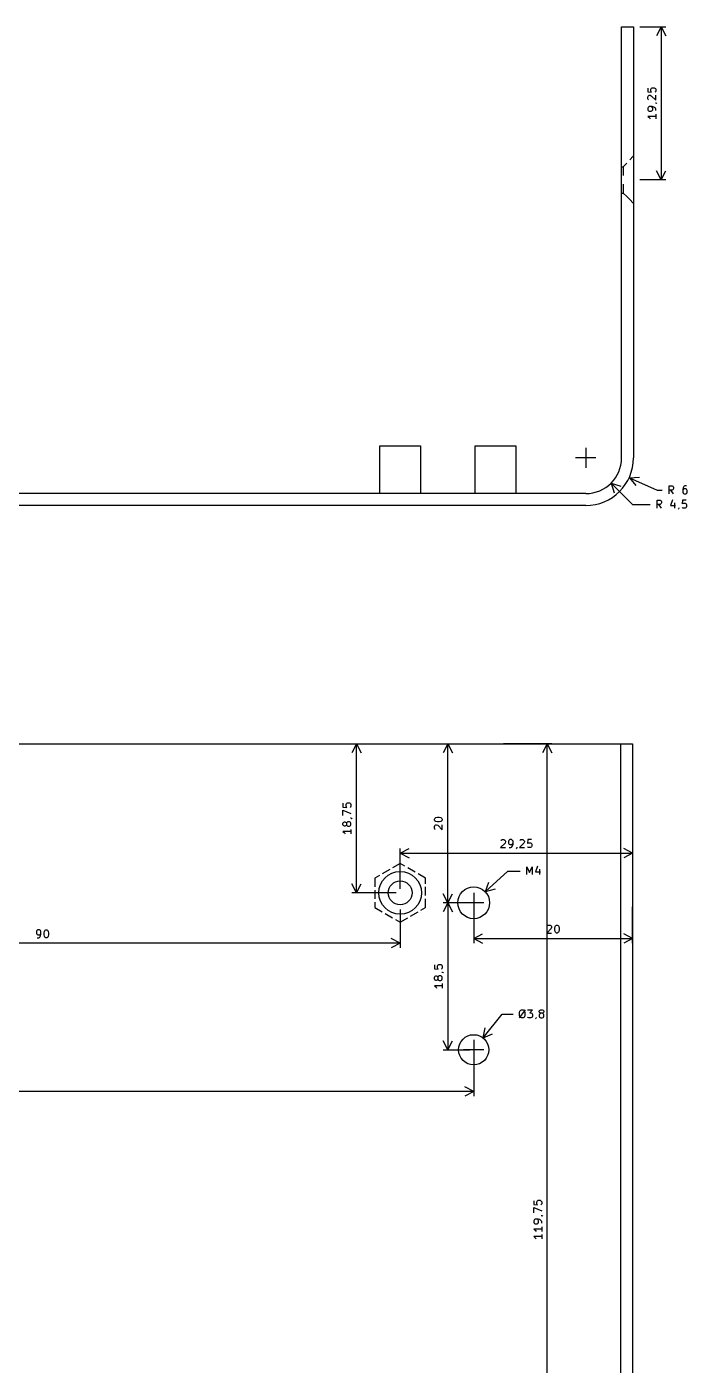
# Model space of a CAD drawing. Header units: millimetres. Extents: x 183 to 663, y -184 to 161.
# Drawn here: x 472.8 to 555.9, y -16.7 to 151.8 of the extents above; entities that cross this region are included whole.
import ezdxf

# ---------------------------------------------------------------- set-up
doc = ezdxf.new("R2010")
doc.units = ezdxf.units.MM
doc.layers.add('User.3', color=254, linetype='CONTINUOUS', true_color=0xb4dbd2)
doc.layers.add('User.4', color=57, linetype='CONTINUOUS', true_color=0x484848)

msp = doc.modelspace()

# ---------------------------------------------------------------- linework, layer by layer
at = {"layer": 'User.3', "linetype": 'CONTINUOUS'}
for p, q in [((547.6, 151.75), (549.1, 151.75)), ((547.6, 97.5), (547.6, 151.75)), ((549.1, 151.75), (549.1, 97.5)), ((549.9, 151.75), (553.18642, 151.75)), ((552.6, 151.75), (552.013579, 150.623496)), ((552.6, 151.75), (552.6, 132.5)), ((552.6, 151.75), (553.186421, 150.623496)), ((550.904819, 144.029761), (550.904819, 143.553571)), ((550.904819, 143.553571), (551.381009, 143.505952)), ((551.285771, 143.886904), (551.33339, 143.982142)), ((551.285771, 143.648809), (551.285771, 143.886904)), ((551.33339, 143.553571), (551.285771, 143.648809)), ((551.33339, 143.982142), (551.381009, 144.029761)), ((551.381009, 143.505952), (551.33339, 143.553571)), ((551.381009, 144.029761), (551.476247, 144.07738)), ((551.476247, 144.07738), (551.714342, 144.07738)), ((551.714342, 144.07738), (551.80958, 144.029761)), ((551.80958, 144.029761), (551.8572, 143.982142)), ((551.8572, 143.553571), (551.80958, 143.505952)), ((551.8572, 143.982142), (551.904819, 143.886904)), ((551.904819, 143.648809), (551.8572, 143.553571)), ((551.904819, 143.886904), (551.904819, 143.648809)), ((550.904819, 142.934523), (550.952438, 143.029761)), ((550.904819, 142.696428), (550.904819, 142.934523)), ((550.952438, 142.60119), (550.904819, 142.696428)), ((550.952438, 141.60119), (550.904819, 141.505952)), ((550.904819, 141.505952), (550.904819, 141.315476)), ((550.952438, 143.029761), (551.000057, 143.07738)), ((551.000057, 142.553571), (550.952438, 142.60119)), ((551.000057, 141.648809), (550.952438, 141.60119)), ((551.000057, 143.07738), (551.095295, 143.124999)), ((551.095295, 141.696428), (551.000057, 141.648809)), ((551.095295, 143.124999), (551.190533, 143.124999)), ((551.476247, 141.696428), (551.095295, 141.696428)), ((551.190533, 143.124999), (551.33339, 143.07738)), ((551.33339, 143.07738), (551.904819, 142.505952)), ((551.428628, 141.648809), (551.33339, 141.696428)), ((551.476247, 141.60119), (551.428628, 141.648809)), ((551.666723, 141.648809), (551.476247, 141.696428)), ((551.523866, 141.505952), (551.476247, 141.60119)), ((551.523866, 141.315476), (551.523866, 141.505952)), ((551.80958, 141.553571), (551.666723, 141.648809)), ((551.8572, 141.505952), (551.80958, 141.553571)), ((551.8572, 142.172619), (551.904819, 142.172619)), ((551.904819, 141.410714), (551.8572, 141.505952)), ((551.904819, 142.505952), (551.904819, 143.124999)), ((551.904819, 142.172619), (552.000057, 142.125)), ((552.000057, 142.125), (552.047676, 142.077381)), ((550.904819, 141.315476), (550.952438, 141.220238)), ((551.904819, 140.458333), (550.904819, 140.458333)), ((550.904819, 140.458333), (551.047676, 140.363095)), ((550.952438, 141.220238), (551.000057, 141.172619)), ((551.000057, 141.172619), (551.095295, 141.125)), ((551.047676, 140.363095), (551.142914, 140.267857)), ((551.095295, 141.125), (551.33339, 141.125)), ((551.142914, 140.267857), (551.190533, 140.172619)), ((551.33339, 141.125), (551.428628, 141.172619)), ((551.428628, 141.172619), (551.476247, 141.220238)), ((551.476247, 141.220238), (551.523866, 141.315476)), ((551.904819, 141.220238), (551.904819, 141.410714)), ((551.904819, 140.744047), (551.904819, 140.172619)), ((548.635749, 135.008239), (549.080248, 135.452742)), ((547.619751, 134.119255), (547.683286, 134.119255)), ((547.619751, 134.119255), (547.746751, 134.119255)), ((547.683286, 134.119255), (547.746751, 134.119255)), ((547.746751, 134.119255), (547.810251, 134.119255)), ((547.810251, 134.119255), (548.254785, 134.563758)), ((547.810251, 134.119255), (547.810251, 133.039758)), ((552.6, 132.5), (552.013579, 133.626504)), ((552.6, 132.5), (553.186421, 133.626504)), ((547.810251, 131.960264), (547.810251, 130.81727)), ((553.18642, 132.5), (549.9, 132.5)), ((547.619751, 130.81727), (547.683286, 130.81727)), ((547.683286, 130.81727), (547.746751, 130.81727)), ((547.746751, 130.81727), (547.810251, 130.81727)), ((547.810251, 130.81727), (548.254785, 130.372767)), ((548.254785, 130.372767), (548.635749, 129.991761)), ((548.635749, 129.991761), (549.080248, 129.547258)), ((517.2, 99), (522.3, 99)), ((517.2, 93), (517.2, 99)), ((522.3, 99), (522.3, 93)), ((529.2, 99), (534.3, 99)), ((529.2, 93), (529.2, 99)), ((534.3, 99), (534.3, 93)), ((543.1, 98.77), (543.1, 96.23)), ((543.1, 98.77), (543.1, 96.23)), ((544.37, 97.5), (541.83, 97.5)), ((544.37, 97.5), (541.83, 97.5)), ((548.6, 95), (549.868194, 95.067707)), ((548.6, 95), (552.068496, 93.423411)), ((548.6, 95), (549.382869, 93.999992)), ((543.1, 93), (299.6, 93)), ((522.3, 93), (517.2, 93)), ((534.3, 93), (529.2, 93)), ((546.281981, 94.31802), (548.976058, 91.623944)), ((546.281981, 94.31802), (547.493202, 93.936124)), ((546.281981, 94.31802), (546.663878, 93.1068)), ((552.068496, 93.423411), (552.717857, 93.423411)), ((553.580952, 92.968591), (553.580952, 93.968591)), ((553.580952, 93.968591), (553.961904, 93.968591)), ((553.961904, 93.444782), (553.580952, 93.444782)), ((554.15238, 92.968591), (553.819047, 93.444782)), ((553.961904, 93.968591), (554.057142, 93.920972)), ((554.057142, 93.492401), (553.961904, 93.444782)), ((554.057142, 93.920972), (554.104761, 93.873353)), ((554.104761, 93.54002), (554.057142, 93.492401)), ((554.104761, 93.873353), (554.15238, 93.778115)), ((554.15238, 93.635258), (554.104761, 93.54002)), ((554.15238, 93.778115), (554.15238, 93.635258)), ((555.342857, 93.730496), (555.295238, 93.54002)), ((555.295238, 93.54002), (555.295238, 93.159068)), ((555.342857, 93.492401), (555.295238, 93.397163)), ((555.295238, 93.159068), (555.342857, 93.06383)), ((555.438095, 93.873353), (555.342857, 93.730496)), ((555.390476, 93.54002), (555.342857, 93.492401)), ((555.342857, 93.06383), (555.390476, 93.016211)), ((555.485714, 93.587639), (555.390476, 93.54002)), ((555.390476, 93.016211), (555.485714, 92.968591)), ((555.485714, 93.920972), (555.438095, 93.873353)), ((555.580952, 93.968591), (555.485714, 93.920972)), ((555.67619, 93.587639), (555.485714, 93.587639)), ((555.485714, 92.968591), (555.67619, 92.968591)), ((555.771428, 93.968591), (555.580952, 93.968591)), ((555.771428, 93.54002), (555.67619, 93.587639)), ((555.67619, 92.968591), (555.771428, 93.016211)), ((555.819047, 93.492401), (555.771428, 93.54002)), ((555.771428, 93.016211), (555.819047, 93.06383)), ((555.866666, 93.397163), (555.819047, 93.492401)), ((555.819047, 93.06383), (555.866666, 93.159068)), ((555.866666, 93.159068), (555.866666, 93.397163)), ((543.1, 91.5), (299.6, 91.5)), ((548.976058, 91.623944), (551.203572, 91.623944)), ((552.066667, 91.169124), (552.066667, 92.169124)), ((552.066667, 92.169124), (552.447619, 92.169124)), ((552.447619, 91.645315), (552.066667, 91.645315)), ((552.638095, 91.169124), (552.304762, 91.645315)), ((552.447619, 92.169124), (552.542857, 92.121505)), ((552.542857, 91.692934), (552.447619, 91.645315)), ((552.542857, 92.121505), (552.590476, 92.073886)), ((552.590476, 91.740553), (552.542857, 91.692934)), ((552.590476, 92.073886), (552.638095, 91.978648)), ((552.638095, 91.835791), (552.590476, 91.740553)), ((552.638095, 91.978648), (552.638095, 91.835791)), ((554.019048, 92.216744), (553.780953, 91.502458)), ((553.780953, 91.502458), (554.4, 91.502458)), ((554.257143, 91.835791), (554.257143, 91.169124)), ((554.780953, 91.073886), (554.733334, 91.026267)), ((554.828572, 91.169124), (554.780953, 91.073886)), ((554.828572, 91.216744), (554.828572, 91.169124)), ((555.257143, 92.169124), (555.209524, 91.692934)), ((555.209524, 91.692934), (555.257143, 91.740553)), ((555.257143, 91.216744), (555.209524, 91.264363)), ((555.733333, 92.169124), (555.257143, 92.169124)), ((555.257143, 91.740553), (555.352381, 91.788172)), ((555.352381, 91.169124), (555.257143, 91.216744)), ((555.352381, 91.788172), (555.590476, 91.788172)), ((555.590476, 91.169124), (555.352381, 91.169124)), ((555.590476, 91.788172), (555.685714, 91.740553)), ((555.685714, 91.216744), (555.590476, 91.169124)), ((555.685714, 91.740553), (555.733333, 91.692934)), ((555.733333, 91.264363), (555.685714, 91.216744)), ((555.733333, 91.692934), (555.780952, 91.597696)), ((555.780952, 91.359601), (555.733333, 91.264363)), ((555.780952, 91.597696), (555.780952, 91.359601)), ((293.5, 61.5), (549, 61.5)), ((514.25, 61.5), (513.663579, 60.373496)), ((513.66358, 61.5), (519.25, 61.5)), ((514.25, 42.75), (514.25, 61.5)), ((514.25, 61.5), (514.836421, 60.373496)), ((525.75, 61.5), (525.163579, 60.373496)), ((525.16358, 61.5), (528.5, 61.5)), ((525.75, 41.5), (525.75, 61.5)), ((525.75, 61.5), (526.336421, 60.373496)), ((538.83642, 61.5), (532.75, 61.5)), ((538.25, 61.5), (537.663579, 60.373496)), ((538.25, -58.25), (538.25, 61.5)), ((538.25, 61.5), (538.836421, 60.373496)), ((547.5, -178.5), (547.5, 61.5)), ((549, 61.5), (549, -178.5)), ((512.554819, 54.029761), (512.554819, 53.553571)), ((512.935771, 53.886904), (512.98339, 53.982142)), ((512.98339, 53.982142), (513.031009, 54.029761)), ((513.031009, 54.029761), (513.126247, 54.07738)), ((513.126247, 54.07738), (513.364342, 54.07738)), ((513.364342, 54.07738), (513.45958, 54.029761)), ((513.45958, 54.029761), (513.5072, 53.982142)), ((513.5072, 53.982142), (513.554819, 53.886904)), ((512.554819, 53.553571), (513.031009, 53.505952)), ((512.554819, 52.505952), (512.554819, 53.172618)), ((512.554819, 53.172618), (513.554819, 52.744047)), ((512.935771, 53.648809), (512.935771, 53.886904)), ((512.98339, 53.553571), (512.935771, 53.648809)), ((513.031009, 53.505952), (512.98339, 53.553571)), ((513.5072, 53.553571), (513.45958, 53.505952)), ((513.554819, 53.648809), (513.5072, 53.553571)), ((513.554819, 53.886904), (513.554819, 53.648809)), ((524.245295, 52.214285), (524.435771, 52.261904)), ((524.435771, 52.261904), (524.673866, 52.261904)), ((524.673866, 52.261904), (524.864342, 52.214285)), ((512.554819, 51.505952), (512.602438, 51.60119)), ((512.554819, 51.315476), (512.554819, 51.505952)), ((512.602438, 51.220238), (512.554819, 51.315476)), ((512.602438, 51.60119), (512.650057, 51.648809)), ((512.650057, 51.172619), (512.602438, 51.220238)), ((512.650057, 51.648809), (512.745295, 51.696428)), ((512.745295, 51.125), (512.650057, 51.172619)), ((512.745295, 51.696428), (512.792914, 51.696428)), ((512.792914, 51.125), (512.745295, 51.125)), ((512.792914, 51.696428), (512.888152, 51.648809)), ((512.888152, 51.172619), (512.792914, 51.125)), ((512.888152, 51.648809), (512.935771, 51.60119)), ((512.935771, 51.220238), (512.888152, 51.172619)), ((512.935771, 51.60119), (512.98339, 51.505952)), ((512.98339, 51.315476), (512.935771, 51.220238)), ((513.031009, 51.60119), (512.98339, 51.505952)), ((512.98339, 51.505952), (512.98339, 51.315476)), ((512.98339, 51.315476), (513.031009, 51.220238)), ((513.078628, 51.648809), (513.031009, 51.60119)), ((513.031009, 51.220238), (513.078628, 51.172619)), ((513.173866, 51.696428), (513.078628, 51.648809)), ((513.078628, 51.172619), (513.173866, 51.125)), ((513.364342, 51.696428), (513.173866, 51.696428)), ((513.173866, 51.125), (513.364342, 51.125)), ((513.45958, 51.648809), (513.364342, 51.696428)), ((513.364342, 51.125), (513.45958, 51.172619)), ((513.5072, 51.60119), (513.45958, 51.648809)), ((513.45958, 51.172619), (513.5072, 51.220238)), ((513.5072, 52.172619), (513.554819, 52.172619)), ((513.554819, 51.505952), (513.5072, 51.60119)), ((513.5072, 51.220238), (513.554819, 51.315476)), ((513.554819, 52.172619), (513.650057, 52.125)), ((513.554819, 51.315476), (513.554819, 51.505952)), ((513.554819, 50.744047), (513.554819, 50.172619)), ((513.650057, 52.125), (513.697676, 52.077381)), ((524.054819, 52.023809), (524.102438, 52.119047)), ((524.054819, 51.928571), (524.054819, 52.023809)), ((524.102438, 51.833333), (524.054819, 51.928571)), ((524.054819, 51.119047), (524.102438, 51.214285)), ((524.054819, 50.880952), (524.054819, 51.119047)), ((524.102438, 50.785714), (524.054819, 50.880952)), ((524.102438, 52.119047), (524.150057, 52.166666)), ((524.150057, 51.785714), (524.102438, 51.833333)), ((524.102438, 51.214285), (524.150057, 51.261904)), ((524.150057, 50.738095), (524.102438, 50.785714)), ((524.150057, 52.166666), (524.245295, 52.214285)), ((524.245295, 51.738095), (524.150057, 51.785714)), ((524.150057, 51.261904), (524.245295, 51.309523)), ((524.435771, 51.690476), (524.245295, 51.738095)), ((524.245295, 51.309523), (524.340533, 51.309523)), ((524.340533, 51.309523), (524.48339, 51.261904)), ((524.673866, 51.690476), (524.435771, 51.690476)), ((524.48339, 51.261904), (525.054819, 50.690476)), ((524.864342, 51.738095), (524.673866, 51.690476)), ((524.864342, 52.214285), (524.95958, 52.166666)), ((524.95958, 51.785714), (524.864342, 51.738095)), ((524.95958, 52.166666), (525.0072, 52.119047)), ((525.0072, 51.833333), (524.95958, 51.785714)), ((525.0072, 52.119047), (525.054819, 52.023809)), ((525.054819, 51.928571), (525.0072, 51.833333)), ((525.054819, 52.023809), (525.054819, 51.928571)), ((525.054819, 50.690476), (525.054819, 51.309523)), ((513.554819, 50.458333), (512.554819, 50.458333)), ((512.554819, 50.458333), (512.697676, 50.363095)), ((512.697676, 50.363095), (512.792914, 50.267857)), ((512.792914, 50.267857), (512.840533, 50.172619)), ((532.946428, 49.016609), (532.375, 48.44518)), ((532.422619, 49.349942), (532.470238, 49.397561)), ((532.470238, 49.397561), (532.565476, 49.44518)), ((532.565476, 49.44518), (532.803571, 49.44518)), ((532.803571, 49.44518), (532.898809, 49.397561)), ((532.898809, 49.397561), (532.946428, 49.349942)), ((532.946428, 49.349942), (532.994047, 49.254704)), ((532.994047, 49.159466), (532.946428, 49.016609)), ((532.994047, 49.254704), (532.994047, 49.159466)), ((533.422619, 49.349942), (533.375, 49.254704)), ((533.375, 49.254704), (533.375, 49.016609)), ((533.375, 49.016609), (533.422619, 48.921371)), ((533.470238, 49.397561), (533.422619, 49.349942)), ((533.422619, 48.921371), (533.470238, 48.873752)), ((533.565476, 49.44518), (533.470238, 49.397561)), ((533.470238, 48.873752), (533.565476, 48.826133)), ((533.755952, 49.44518), (533.565476, 49.44518)), ((533.85119, 49.397561), (533.755952, 49.44518)), ((533.755952, 48.826133), (533.85119, 48.873752)), ((533.898809, 49.349942), (533.85119, 49.397561)), ((533.85119, 48.873752), (533.898809, 48.921371)), ((533.946428, 49.254704), (533.898809, 49.349942)), ((533.898809, 48.921371), (533.946428, 49.016609)), ((533.898809, 48.683276), (533.946428, 48.873752)), ((533.946428, 48.873752), (533.946428, 49.254704)), ((535.32738, 49.016609), (534.755952, 48.44518)), ((534.803571, 49.349942), (534.85119, 49.397561)), ((534.85119, 49.397561), (534.946428, 49.44518)), ((534.946428, 49.44518), (535.184523, 49.44518)), ((535.184523, 49.44518), (535.279761, 49.397561)), ((535.279761, 49.397561), (535.32738, 49.349942)), ((535.32738, 49.349942), (535.374999, 49.254704)), ((535.374999, 49.159466), (535.32738, 49.016609)), ((535.374999, 49.254704), (535.374999, 49.159466)), ((535.803571, 49.44518), (535.755952, 48.96899)), ((535.755952, 48.96899), (535.803571, 49.016609)), ((536.279761, 49.44518), (535.803571, 49.44518)), ((535.803571, 49.016609), (535.898809, 49.064228)), ((535.898809, 49.064228), (536.136904, 49.064228)), ((536.136904, 49.064228), (536.232142, 49.016609)), ((536.232142, 49.016609), (536.279761, 48.96899)), ((536.279761, 48.96899), (536.32738, 48.873752)), ((536.32738, 48.873752), (536.32738, 48.635657)), ((519.75, 47.75), (520.876504, 48.336421)), ((519.75, 43.25), (519.75, 48.33642)), ((519.75, 47.75), (549, 47.75)), ((519.75, 47.75), (520.876504, 47.163579)), ((532.375, 48.44518), (532.994047, 48.44518)), ((533.470238, 48.44518), (533.660714, 48.44518)), ((533.565476, 48.826133), (533.755952, 48.826133)), ((533.660714, 48.44518), (533.755952, 48.4928)), ((533.755952, 48.4928), (533.803571, 48.540419)), ((533.803571, 48.540419), (533.898809, 48.683276)), ((534.375, 48.349942), (534.327381, 48.302323)), ((534.422619, 48.44518), (534.375, 48.349942)), ((534.422619, 48.4928), (534.422619, 48.44518)), ((534.755952, 48.44518), (535.374999, 48.44518)), ((535.803571, 48.4928), (535.755952, 48.540419)), ((535.898809, 48.44518), (535.803571, 48.4928)), ((536.136904, 48.44518), (535.898809, 48.44518)), ((536.232142, 48.4928), (536.136904, 48.44518)), ((536.279761, 48.540419), (536.232142, 48.4928)), ((536.32738, 48.635657), (536.279761, 48.540419)), ((549, 47.75), (547.873496, 48.336421)), ((549, 47.75), (547.873496, 47.163579)), ((549, 48.33642), (549, 43.25)), ((518.450962, 45.695042), (517.498334, 45.145042)), ((519.75, 46.445042), (518.797372, 45.895042)), ((520.351924, 46.097521), (519.75, 46.445042)), ((521.650962, 45.347521), (520.698334, 45.897521)), ((530.5, 42.9), (533.285321, 45.499633)), ((533.285321, 45.499633), (534.827381, 45.499633)), ((535.690476, 45.044813), (535.690476, 46.044813)), ((535.690476, 46.044813), (536.023809, 45.330528)), ((536.023809, 45.330528), (536.357142, 46.044813)), ((536.357142, 46.044813), (536.357142, 45.044813)), ((537.023809, 46.092433), (536.785714, 45.378147)), ((537.261904, 45.71148), (537.261904, 45.044813)), ((514.25, 42.75), (513.663579, 43.876504)), ((514.25, 42.75), (514.836421, 43.876504)), ((517.151924, 44.945042), (516.55, 44.597521)), ((516.55, 44.597521), (516.55, 43.497521)), ((522.95, 44.597521), (521.997372, 45.147521)), ((522.95, 43.902479), (522.95, 44.597521)), ((530.5, 42.9), (530.923411, 44.09734)), ((536.785714, 45.378147), (537.404761, 45.378147)), ((519.25, 42.75), (513.66358, 42.75)), ((516.55, 43.097521), (516.55, 41.997521)), ((522.95, 42.402479), (522.95, 43.502479)), ((525.75, 41.5), (525.163579, 42.626504)), ((525.75, 41.5), (526.336421, 42.626504)), ((529, 42.77), (529, 40.23)), ((530.5, 42.9), (531.723662, 43.239928)), ((516.55, 41.597521), (516.55, 40.902479)), ((516.55, 40.902479), (517.502628, 40.352479)), ((519.75, 40.65), (519.75, 35.81358)), ((522.348076, 40.554958), (522.95, 40.902479)), ((522.95, 40.902479), (522.95, 42.002479)), ((525.75, 41.5), (525.163579, 40.373496)), ((528.5, 41.5), (525.16358, 41.5)), ((528.5, 41.5), (525.16358, 41.5)), ((525.75, 41.5), (525.75, 23)), ((525.75, 41.5), (526.336421, 40.373496)), ((530.27, 41.5), (527.73, 41.5)), ((529, 41), (529, 36.41358)), ((549, 36.41358), (549, 41)), ((517.849038, 40.152479), (518.801666, 39.602479)), ((519.148076, 39.402479), (519.75, 39.054958)), ((519.75, 39.054958), (520.702628, 39.604958)), ((521.049038, 39.804958), (522.001666, 40.354958)), ((474.035714, 37.999942), (473.988095, 37.904704)), ((473.988095, 37.904704), (473.988095, 37.666609)), ((473.988095, 37.666609), (474.035714, 37.571371)), ((474.083333, 38.047561), (474.035714, 37.999942)), ((474.035714, 37.571371), (474.083333, 37.523752)), ((474.178571, 38.09518), (474.083333, 38.047561)), ((474.083333, 37.523752), (474.178571, 37.476133)), ((474.083333, 37.09518), (474.273809, 37.09518)), ((474.369047, 38.09518), (474.178571, 38.09518)), ((474.178571, 37.476133), (474.369047, 37.476133)), ((474.273809, 37.09518), (474.369047, 37.1428)), ((474.464285, 38.047561), (474.369047, 38.09518)), ((474.369047, 37.476133), (474.464285, 37.523752)), ((474.369047, 37.1428), (474.416666, 37.190419)), ((474.416666, 37.190419), (474.511904, 37.333276)), ((474.511904, 37.999942), (474.464285, 38.047561)), ((474.464285, 37.523752), (474.511904, 37.571371)), ((474.559523, 37.904704), (474.511904, 37.999942)), ((474.511904, 37.571371), (474.559523, 37.666609)), ((474.511904, 37.333276), (474.559523, 37.523752)), ((474.559523, 37.523752), (474.559523, 37.904704)), ((474.940476, 37.714228), (474.988095, 37.904704)), ((474.940476, 37.476133), (474.940476, 37.714228)), ((474.988095, 37.285657), (474.940476, 37.476133)), ((474.988095, 37.904704), (475.035714, 37.999942)), ((475.035714, 37.190419), (474.988095, 37.285657)), ((475.035714, 37.999942), (475.083333, 38.047561)), ((475.083333, 37.1428), (475.035714, 37.190419)), ((475.083333, 38.047561), (475.178571, 38.09518)), ((475.178571, 37.09518), (475.083333, 37.1428)), ((475.178571, 38.09518), (475.273809, 38.09518)), ((475.273809, 37.09518), (475.178571, 37.09518)), ((475.273809, 38.09518), (475.369047, 38.047561)), ((475.369047, 37.1428), (475.273809, 37.09518)), ((475.369047, 38.047561), (475.416666, 37.999942)), ((475.416666, 37.190419), (475.369047, 37.1428)), ((475.416666, 37.999942), (475.464285, 37.904704)), ((475.464285, 37.285657), (475.416666, 37.190419)), ((475.464285, 37.904704), (475.511904, 37.714228)), ((475.511904, 37.476133), (475.464285, 37.285657)), ((475.511904, 37.714228), (475.511904, 37.476133)), ((529, 37), (530.126504, 37.586421)), ((538.761904, 38.266609), (538.190476, 37.69518)), ((538.190476, 37.69518), (538.809523, 37.69518)), ((538.238095, 38.599942), (538.285714, 38.647561)), ((538.285714, 38.647561), (538.380952, 38.69518)), ((538.380952, 38.69518), (538.619047, 38.69518)), ((538.619047, 38.69518), (538.714285, 38.647561)), ((538.714285, 38.647561), (538.761904, 38.599942)), ((538.761904, 38.599942), (538.809523, 38.504704)), ((538.809523, 38.409466), (538.761904, 38.266609)), ((538.809523, 38.504704), (538.809523, 38.409466)), ((539.190476, 38.314228), (539.238095, 38.504704)), ((539.190476, 38.076133), (539.190476, 38.314228)), ((539.238095, 37.885657), (539.190476, 38.076133)), ((539.238095, 38.504704), (539.285714, 38.599942)), ((539.285714, 37.790419), (539.238095, 37.885657)), ((539.285714, 38.599942), (539.333333, 38.647561)), ((539.333333, 37.7428), (539.285714, 37.790419)), ((539.333333, 38.647561), (539.428571, 38.69518)), ((539.428571, 37.69518), (539.333333, 37.7428)), ((539.428571, 38.69518), (539.523809, 38.69518)), ((539.523809, 37.69518), (539.428571, 37.69518)), ((539.523809, 38.69518), (539.619047, 38.647561)), ((539.619047, 37.7428), (539.523809, 37.69518)), ((539.619047, 38.647561), (539.666666, 38.599942)), ((539.666666, 37.790419), (539.619047, 37.7428)), ((539.666666, 38.599942), (539.714285, 38.504704)), ((539.714285, 37.885657), (539.666666, 37.790419)), ((539.714285, 38.504704), (539.761904, 38.314228)), ((539.761904, 38.076133), (539.714285, 37.885657)), ((539.761904, 38.314228), (539.761904, 38.076133)), ((549, 37), (547.873496, 37.586421)), ((519.75, 36.4), (429.75, 36.4)), ((519.75, 36.4), (518.623496, 36.986421)), ((519.75, 36.4), (518.623496, 35.813579)), ((529, 37), (549, 37)), ((529, 37), (530.126504, 36.413579)), ((549, 37), (547.873496, 36.413579)), ((524.531009, 33.678571), (524.626247, 33.72619)), ((524.626247, 33.72619), (524.864342, 33.72619)), ((524.864342, 33.72619), (524.95958, 33.678571)), ((524.054819, 33.678571), (524.054819, 33.202381)), ((524.054819, 33.202381), (524.531009, 33.154762)), ((524.054819, 32.107143), (524.102438, 32.202381)), ((524.054819, 31.916667), (524.054819, 32.107143)), ((524.102438, 32.202381), (524.150057, 32.25)), ((524.150057, 32.25), (524.245295, 32.297619)), ((524.245295, 32.297619), (524.292914, 32.297619)), ((524.292914, 32.297619), (524.388152, 32.25)), ((524.388152, 32.25), (524.435771, 32.202381)), ((524.435771, 33.535714), (524.48339, 33.630952)), ((524.435771, 33.297619), (524.435771, 33.535714)), ((524.48339, 33.202381), (524.435771, 33.297619)), ((524.435771, 32.202381), (524.48339, 32.107143)), ((524.48339, 33.630952), (524.531009, 33.678571)), ((524.531009, 33.154762), (524.48339, 33.202381)), ((524.531009, 32.202381), (524.48339, 32.107143)), ((524.48339, 32.107143), (524.48339, 31.916667)), ((524.578628, 32.25), (524.531009, 32.202381)), ((524.673866, 32.297619), (524.578628, 32.25)), ((524.864342, 32.297619), (524.673866, 32.297619)), ((524.95958, 32.25), (524.864342, 32.297619)), ((524.95958, 33.678571), (525.0072, 33.630952)), ((525.0072, 33.202381), (524.95958, 33.154762)), ((525.0072, 32.202381), (524.95958, 32.25)), ((525.0072, 33.630952), (525.054819, 33.535714)), ((525.054819, 33.297619), (525.0072, 33.202381)), ((525.0072, 32.77381), (525.054819, 32.77381)), ((525.054819, 32.107143), (525.0072, 32.202381)), ((525.054819, 33.535714), (525.054819, 33.297619)), ((525.054819, 32.77381), (525.150057, 32.726191)), ((525.054819, 31.916667), (525.054819, 32.107143)), ((525.150057, 32.726191), (525.197676, 32.678572)), ((524.102438, 31.821429), (524.054819, 31.916667)), ((525.054819, 31.059524), (524.054819, 31.059524)), ((524.054819, 31.059524), (524.197676, 30.964286)), ((524.150057, 31.77381), (524.102438, 31.821429)), ((524.245295, 31.726191), (524.150057, 31.77381)), ((524.197676, 30.964286), (524.292914, 30.869048)), ((524.292914, 31.726191), (524.245295, 31.726191)), ((524.388152, 31.77381), (524.292914, 31.726191)), ((524.292914, 30.869048), (524.340533, 30.77381)), ((524.435771, 31.821429), (524.388152, 31.77381)), ((524.48339, 31.916667), (524.435771, 31.821429)), ((524.48339, 31.916667), (524.531009, 31.821429)), ((524.531009, 31.821429), (524.578628, 31.77381)), ((524.578628, 31.77381), (524.673866, 31.726191)), ((524.673866, 31.726191), (524.864342, 31.726191)), ((524.864342, 31.726191), (524.95958, 31.77381)), ((524.95958, 31.77381), (525.0072, 31.821429)), ((525.0072, 31.821429), (525.054819, 31.916667)), ((525.054819, 31.345238), (525.054819, 30.77381)), ((530.2, 24.5), (532.580088, 27.47511)), ((532.580088, 27.47511), (533.960715, 27.47511)), ((535.490476, 28.02029), (534.728572, 27.02029)), ((534.776191, 27.686957), (534.82381, 27.877433)), ((534.776191, 27.353624), (534.776191, 27.686957)), ((534.82381, 27.163148), (534.776191, 27.353624)), ((534.82381, 27.877433), (534.919048, 27.972671)), ((534.919048, 27.06791), (534.82381, 27.163148)), ((534.919048, 27.972671), (535.014286, 28.02029)), ((535.014286, 27.02029), (534.919048, 27.06791)), ((535.014286, 28.02029), (535.204762, 28.02029)), ((535.204762, 27.02029), (535.014286, 27.02029)), ((535.204762, 28.02029), (535.3, 27.972671)), ((535.3, 27.06791), (535.204762, 27.02029)), ((535.3, 27.972671), (535.395238, 27.877433)), ((535.395238, 27.163148), (535.3, 27.06791)), ((535.395238, 27.877433), (535.442857, 27.686957)), ((535.442857, 27.353624), (535.395238, 27.163148)), ((535.442857, 27.686957), (535.442857, 27.353624)), ((535.776191, 28.02029), (536.395238, 28.02029)), ((535.82381, 27.06791), (535.776191, 27.115529)), ((535.919048, 27.02029), (535.82381, 27.06791)), ((536.204762, 27.02029), (535.919048, 27.02029)), ((536.395238, 28.02029), (536.061905, 27.639338)), ((536.061905, 27.639338), (536.204762, 27.639338)), ((536.204762, 27.639338), (536.3, 27.591719)), ((536.3, 27.06791), (536.204762, 27.02029)), ((536.3, 27.591719), (536.347619, 27.5441)), ((536.347619, 27.115529), (536.3, 27.06791)), ((536.347619, 27.5441), (536.395238, 27.448862)), ((536.395238, 27.210767), (536.347619, 27.115529)), ((536.395238, 27.448862), (536.395238, 27.210767)), ((536.871429, 27.02029), (536.82381, 26.925052)), ((536.871429, 27.06791), (536.871429, 27.02029)), ((537.252381, 27.829814), (537.3, 27.925052)), ((537.252381, 27.782195), (537.252381, 27.829814)), ((537.3, 27.686957), (537.252381, 27.782195)), ((537.3, 27.496481), (537.252381, 27.401243)), ((537.252381, 27.401243), (537.252381, 27.210767)), ((537.252381, 27.210767), (537.3, 27.115529)), ((537.3, 27.925052), (537.347619, 27.972671)), ((537.347619, 27.639338), (537.3, 27.686957)), ((537.347619, 27.5441), (537.3, 27.496481)), ((537.3, 27.115529), (537.347619, 27.06791)), ((537.347619, 27.972671), (537.442857, 28.02029)), ((537.442857, 27.591719), (537.347619, 27.639338)), ((537.442857, 27.591719), (537.347619, 27.5441)), ((537.347619, 27.06791), (537.442857, 27.02029)), ((537.442857, 28.02029), (537.633333, 28.02029)), ((537.633333, 27.591719), (537.442857, 27.591719)), ((537.442857, 27.02029), (537.633333, 27.02029)), ((537.633333, 28.02029), (537.728571, 27.972671)), ((537.728571, 27.639338), (537.633333, 27.591719)), ((537.728571, 27.5441), (537.633333, 27.591719)), ((537.633333, 27.02029), (537.728571, 27.06791)), ((537.728571, 27.972671), (537.77619, 27.925052)), ((537.77619, 27.686957), (537.728571, 27.639338)), ((537.77619, 27.496481), (537.728571, 27.5441)), ((537.728571, 27.06791), (537.77619, 27.115529)), ((537.77619, 27.925052), (537.823809, 27.829814)), ((537.823809, 27.782195), (537.77619, 27.686957)), ((537.823809, 27.401243), (537.77619, 27.496481)), ((537.77619, 27.115529), (537.823809, 27.210767)), ((537.823809, 27.829814), (537.823809, 27.782195)), ((537.823809, 27.210767), (537.823809, 27.401243)), ((530.2, 24.5), (530.445804, 25.745986)), ((536.82381, 26.925052), (536.776191, 26.877433)), ((525.75, 23), (525.163579, 24.126504)), ((525.75, 23), (526.336421, 24.126504)), ((529, 24.27), (529, 21.73)), ((530.2, 24.5), (531.361639, 25.013318)), ((525.16358, 23), (528.5, 23)), ((530.27, 23), (527.73, 23)), ((529, 22.5), (529, 17.16358)), ((529, 17.75), (313.5, 17.75)), ((529, 17.75), (527.873496, 18.336421)), ((529, 17.75), (527.873496, 17.163579)), ((536.554819, 4.005952), (536.554819, 3.529762)), ((536.554819, 3.529762), (537.031009, 3.482143)), ((536.935771, 3.863095), (536.98339, 3.958333)), ((536.935771, 3.625), (536.935771, 3.863095)), ((536.98339, 3.529762), (536.935771, 3.625)), ((536.98339, 3.958333), (537.031009, 4.005952)), ((537.031009, 3.482143), (536.98339, 3.529762)), ((537.031009, 4.005952), (537.126247, 4.053571)), ((537.126247, 4.053571), (537.364342, 4.053571)), ((537.364342, 4.053571), (537.45958, 4.005952)), ((537.45958, 4.005952), (537.5072, 3.958333)), ((537.5072, 3.529762), (537.45958, 3.482143)), ((537.5072, 3.958333), (537.554819, 3.863095)), ((537.554819, 3.625), (537.5072, 3.529762)), ((537.554819, 3.863095), (537.554819, 3.625)), ((536.554819, 2.482143), (536.554819, 3.148809)), ((536.554819, 3.148809), (537.554819, 2.720238)), ((537.5072, 2.14881), (537.554819, 2.14881)), ((537.554819, 2.14881), (537.650057, 2.101191)), ((537.650057, 2.101191), (537.697676, 2.053572)), ((536.602438, 1.577381), (536.554819, 1.482143)), ((536.554819, 1.482143), (536.554819, 1.291667)), ((536.554819, 1.291667), (536.602438, 1.196429)), ((537.554819, 0.434524), (536.554819, 0.434524)), ((536.554819, 0.434524), (536.697676, 0.339286)), ((536.650057, 1.625), (536.602438, 1.577381)), ((536.602438, 1.196429), (536.650057, 1.14881)), ((536.745295, 1.672619), (536.650057, 1.625)), ((536.650057, 1.14881), (536.745295, 1.101191)), ((536.697676, 0.339286), (536.792914, 0.244048)), ((537.126247, 1.672619), (536.745295, 1.672619)), ((536.745295, 1.101191), (536.98339, 1.101191)), ((536.792914, 0.244048), (536.840533, 0.14881)), ((537.078628, 1.625), (536.98339, 1.672619)), ((536.98339, 1.101191), (537.078628, 1.14881)), ((537.126247, 1.577381), (537.078628, 1.625)), ((537.078628, 1.14881), (537.126247, 1.196429)), ((537.316723, 1.625), (537.126247, 1.672619)), ((537.173866, 1.482143), (537.126247, 1.577381)), ((537.126247, 1.196429), (537.173866, 1.291667)), ((537.173866, 1.291667), (537.173866, 1.482143)), ((537.45958, 1.529762), (537.316723, 1.625)), ((537.5072, 1.482143), (537.45958, 1.529762)), ((537.554819, 1.386905), (537.5072, 1.482143)), ((537.554819, 1.196429), (537.554819, 1.386905)), ((537.554819, 0.720238), (537.554819, 0.14881)), ((537.554819, -0.517856), (536.554819, -0.517856)), ((536.554819, -0.517856), (536.697676, -0.613094)), ((536.697676, -0.613094), (536.792914, -0.708332)), ((536.792914, -0.708332), (536.840533, -0.80357)), ((537.554819, -0.232142), (537.554819, -0.80357))]:
    msp.add_line(p, q, dxfattribs=at)
at = {"layer": 'User.3'}
for centre, radius in [((519.75, 42.75), 2.69), ((519.75, 42.75), 1.5), ((529, 41.5), 2), ((529, 23), 1.9)]:
    msp.add_circle(centre, radius, dxfattribs=at)
for radius in [4.5, 6]:
    msp.add_arc((543.1, 97.5), radius, -90, 0, dxfattribs=at)
at = {"layer": 'User.4', "linetype": 'CONTINUOUS'}
for p, q in [((547.6, 151.75), (549.1, 151.75)), ((547.6, 97.5), (547.6, 151.75)), ((549.1, 151.75), (549.1, 97.5)), ((548.635749, 135.008239), (549.080248, 135.452742)), ((547.619751, 134.119255), (547.683286, 134.119255)), ((547.619751, 134.119255), (547.746751, 134.119255)), ((547.683286, 134.119255), (547.746751, 134.119255)), ((547.746751, 134.119255), (547.810251, 134.119255)), ((547.810251, 134.119255), (548.254785, 134.563758)), ((547.810251, 134.119255), (547.810251, 133.039758)), ((547.810251, 131.960264), (547.810251, 130.81727)), ((547.619751, 130.81727), (547.683286, 130.81727)), ((547.683286, 130.81727), (547.746751, 130.81727)), ((547.746751, 130.81727), (547.810251, 130.81727)), ((547.810251, 130.81727), (548.254785, 130.372767)), ((548.254785, 130.372767), (548.635749, 129.991761)), ((548.635749, 129.991761), (549.080248, 129.547258)), ((517.2, 99), (522.3, 99)), ((517.2, 93), (517.2, 99)), ((522.3, 99), (522.3, 93)), ((529.2, 99), (534.3, 99)), ((529.2, 93), (529.2, 99)), ((534.3, 99), (534.3, 93)), ((543.1, 93), (299.6, 93)), ((522.3, 93), (517.2, 93)), ((534.3, 93), (529.2, 93)), ((543.1, 91.5), (299.6, 91.5)), ((293.5, 61.5), (549, 61.5)), ((547.5, -178.5), (547.5, 61.5)), ((549, 61.5), (549, -178.5)), ((518.450962, 45.695042), (517.498334, 45.145042)), ((519.75, 46.445042), (518.797372, 45.895042)), ((520.351924, 46.097521), (519.75, 46.445042)), ((521.650962, 45.347521), (520.698334, 45.897521)), ((517.151924, 44.945042), (516.55, 44.597521)), ((516.55, 44.597521), (516.55, 43.497521)), ((522.95, 44.597521), (521.997372, 45.147521)), ((522.95, 43.902479), (522.95, 44.597521)), ((516.55, 43.097521), (516.55, 41.997521)), ((522.95, 42.402479), (522.95, 43.502479)), ((516.55, 41.597521), (516.55, 40.902479)), ((516.55, 40.902479), (517.502628, 40.352479)), ((522.348076, 40.554958), (522.95, 40.902479)), ((522.95, 40.902479), (522.95, 42.002479)), ((517.849038, 40.152479), (518.801666, 39.602479)), ((519.148076, 39.402479), (519.75, 39.054958)), ((519.75, 39.054958), (520.702628, 39.604958)), ((521.049038, 39.804958), (522.001666, 40.354958))]:
    msp.add_line(p, q, dxfattribs=at)
at = {"layer": 'User.4'}
for centre, radius in [((519.75, 42.75), 2.69), ((519.75, 42.75), 1.5), ((529, 41.5), 2), ((529, 23), 1.9)]:
    msp.add_circle(centre, radius, dxfattribs=at)
for radius in [4.5, 6]:
    msp.add_arc((543.1, 97.5), radius, -90, 0, dxfattribs=at)

doc.saveas('drawing.dxf')
